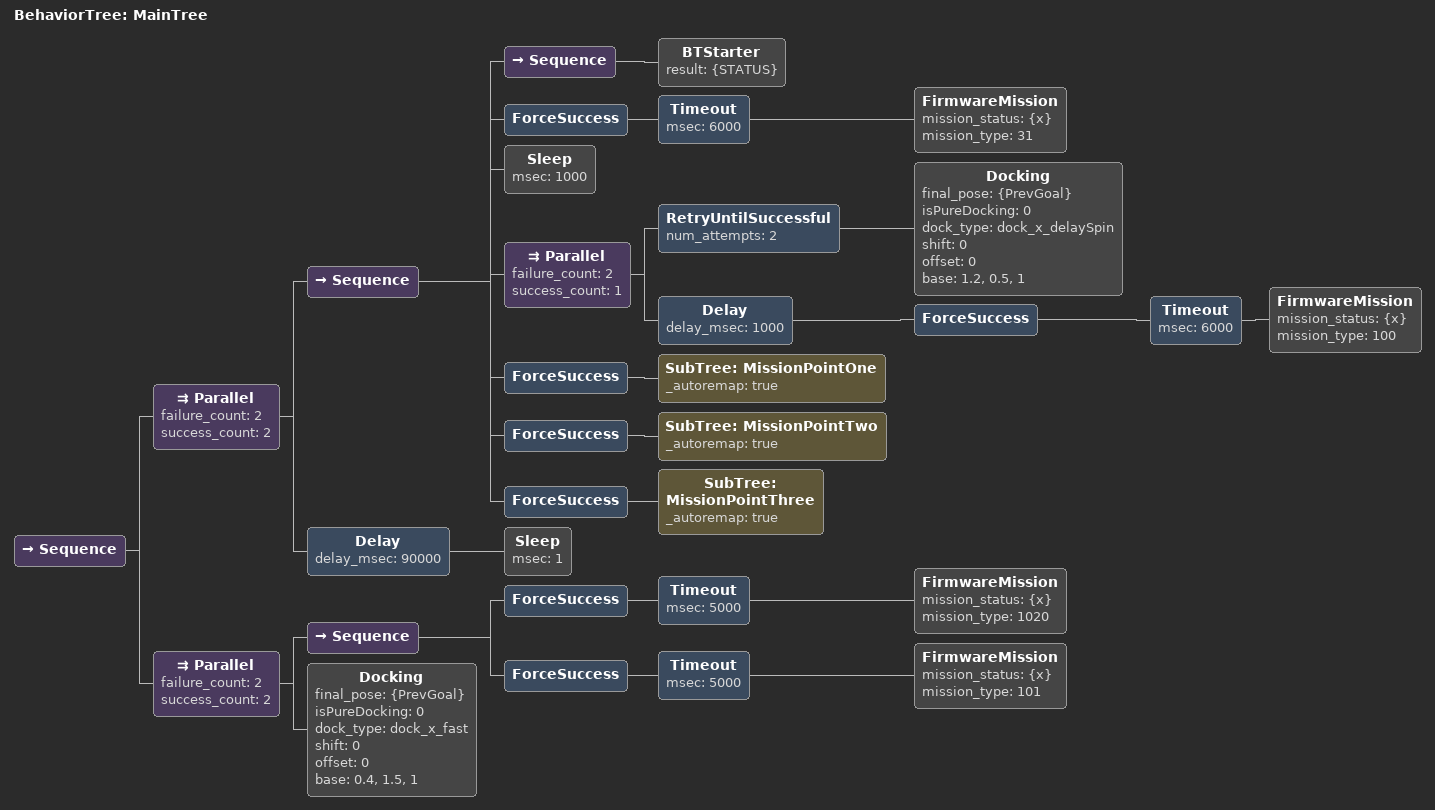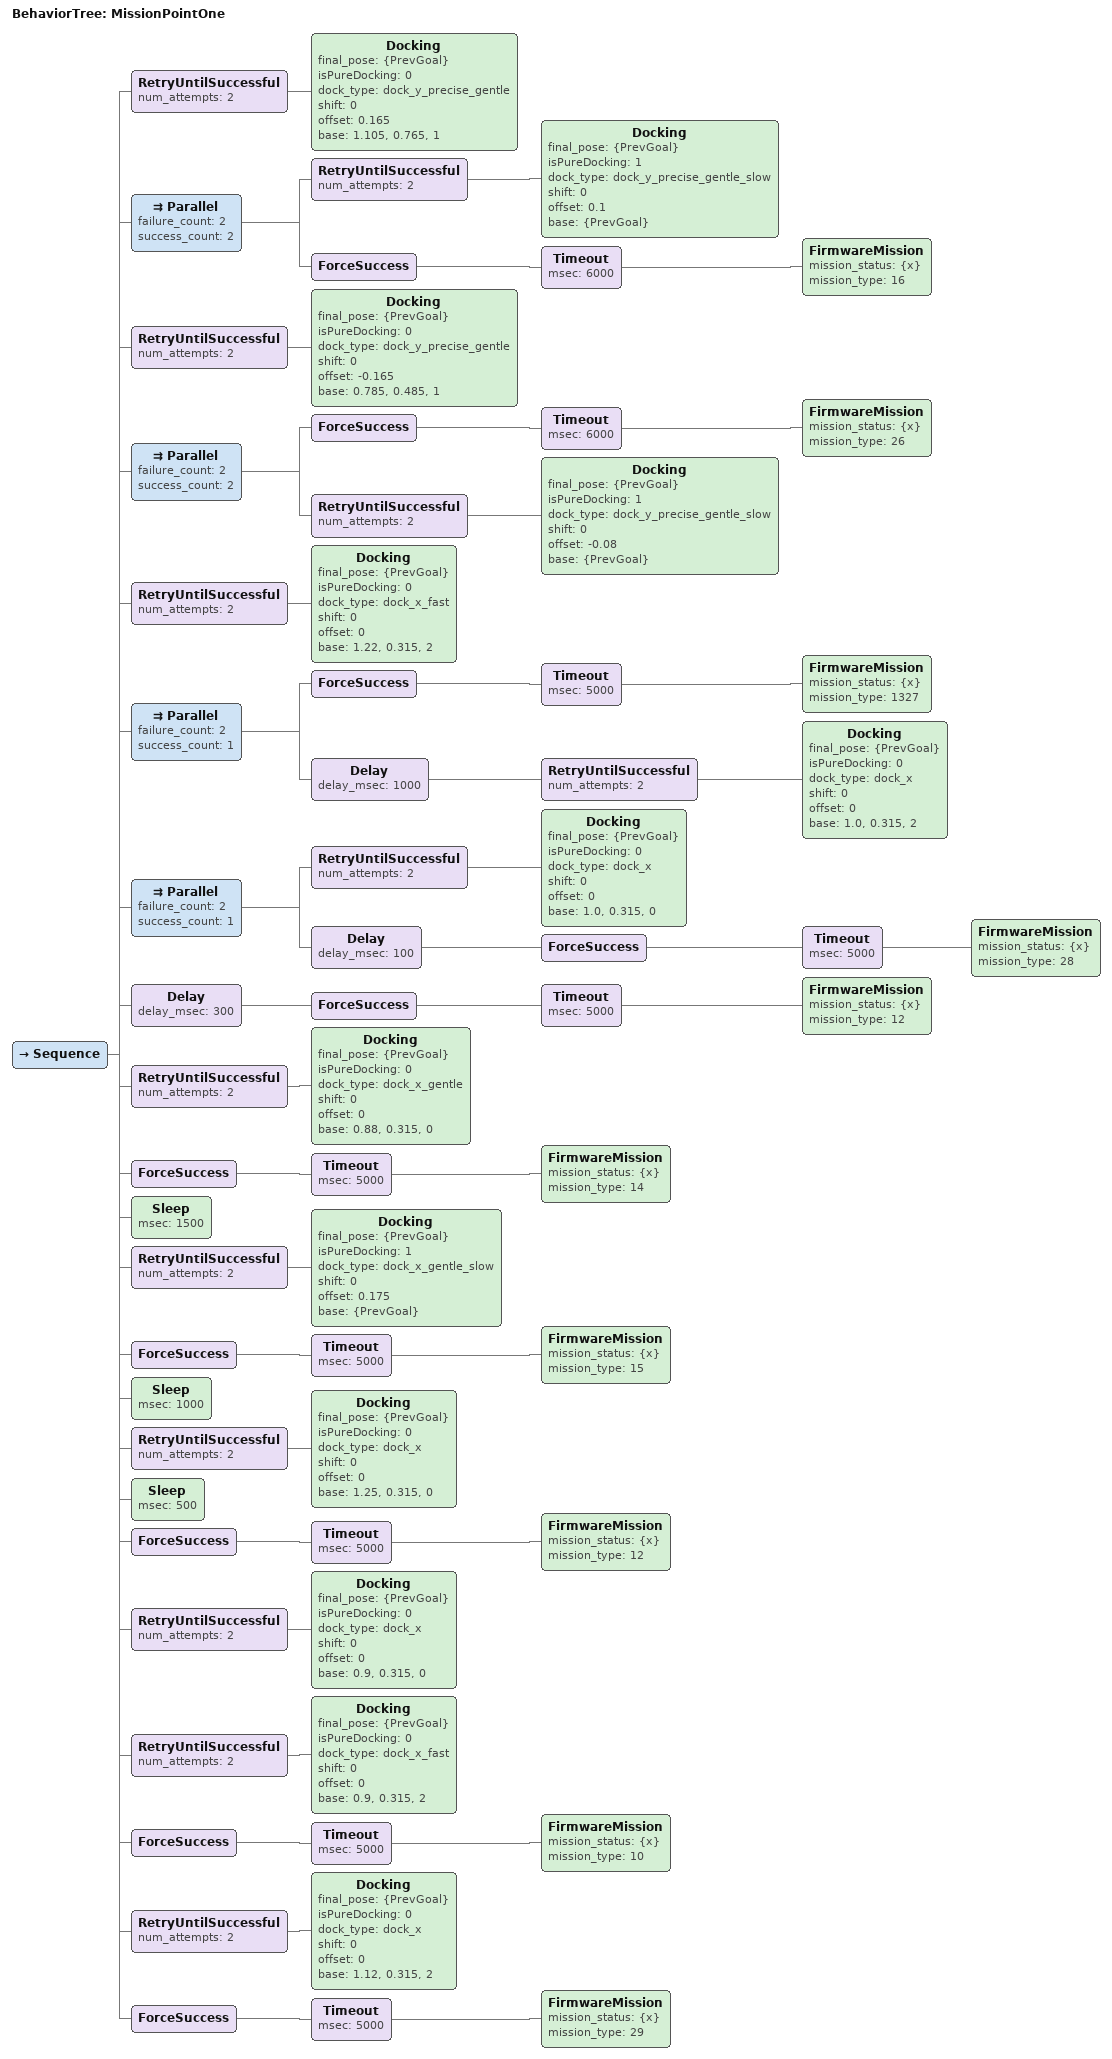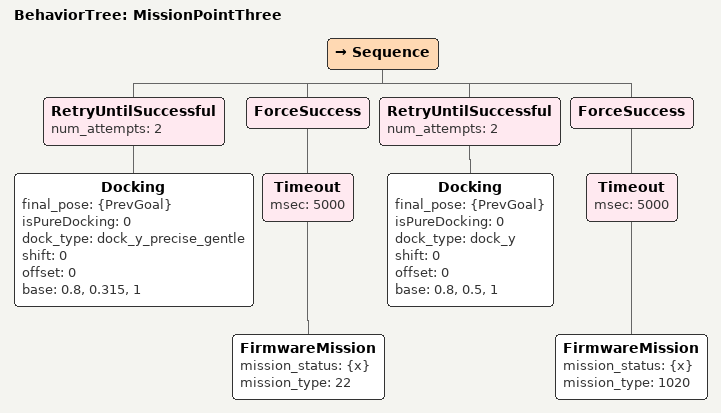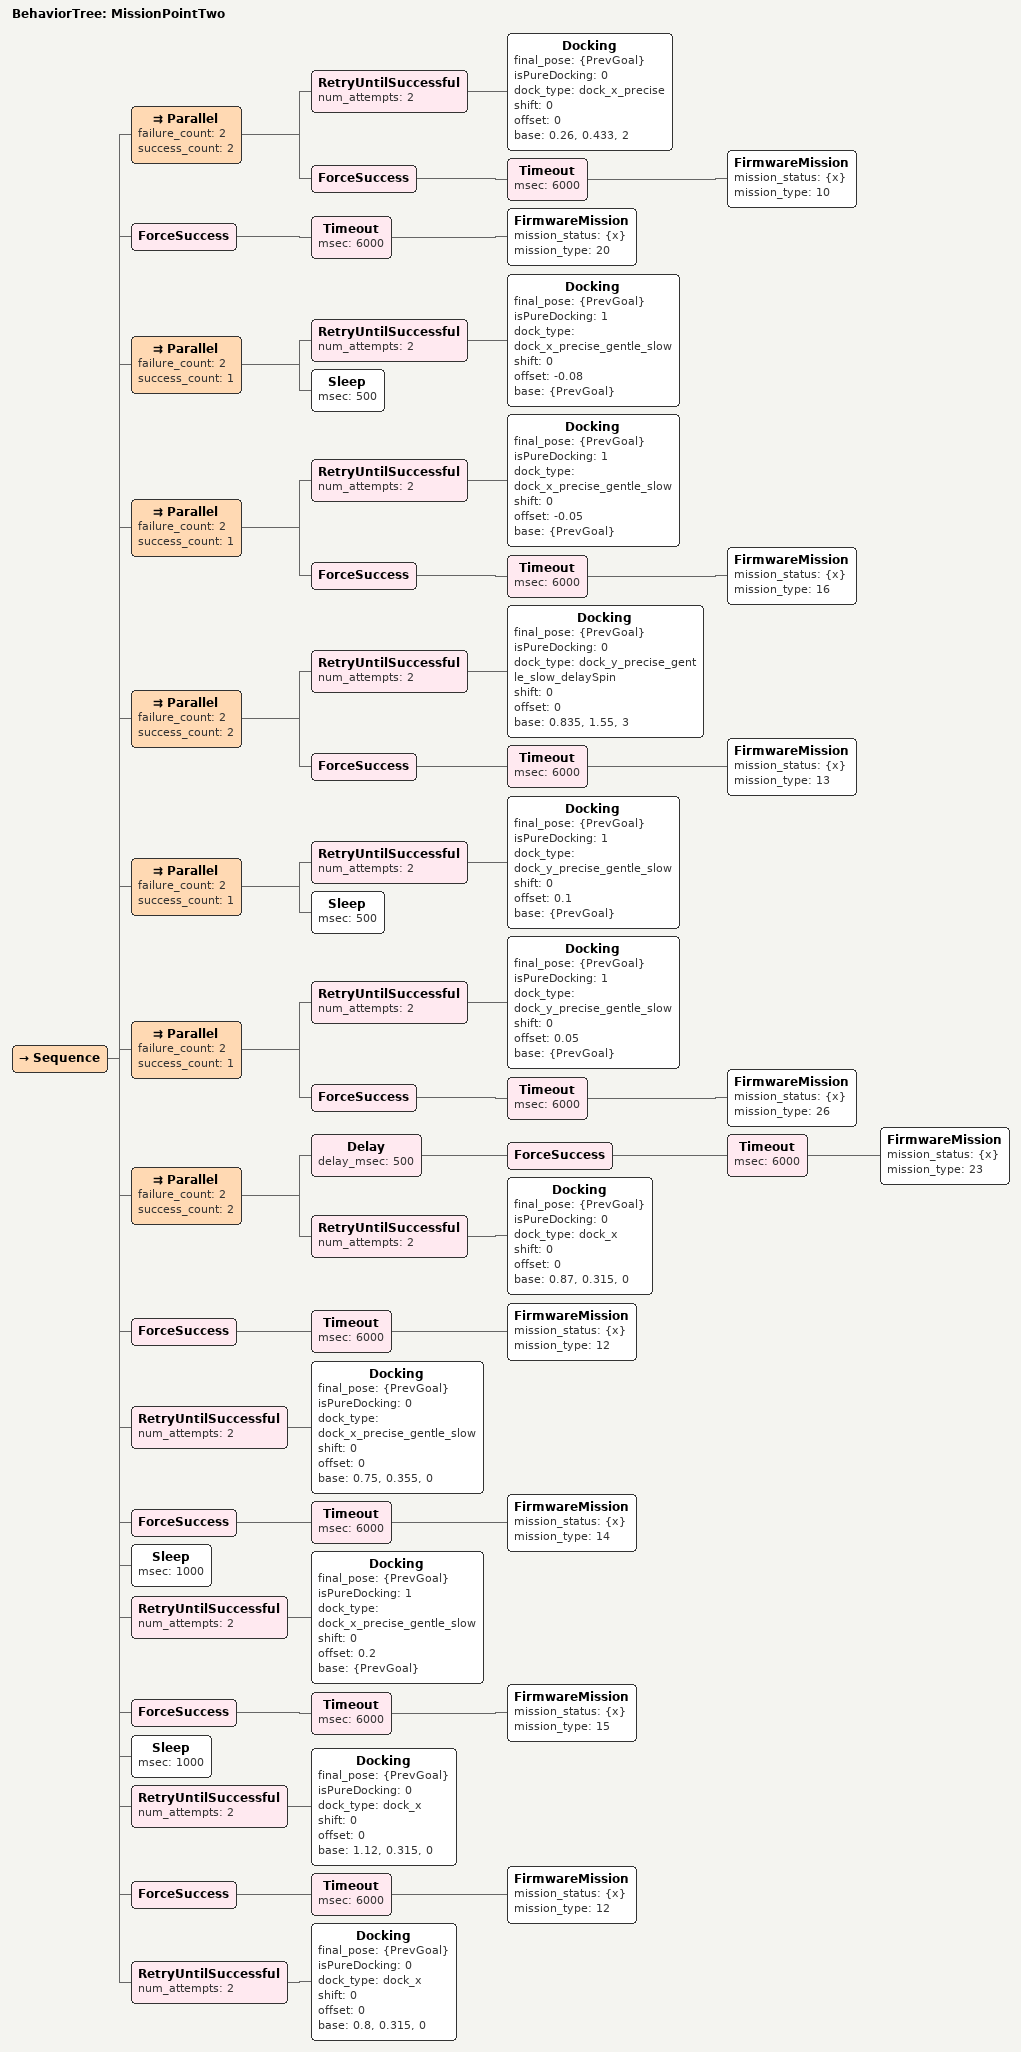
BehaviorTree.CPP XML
<?xml version="1.0" encoding="UTF-8"?>
<root BTCPP_format="4">
  <BehaviorTree ID="MainTree">
    <Sequence>
      <Parallel failure_count="2"
                success_count="2">
        <Sequence>
          <Sequence>
            <BTStarter result="{STATUS}"/>
          </Sequence>
          <ForceSuccess>
            <Timeout msec="6000">
              <FirmwareMission mission_status="{x}"
                               mission_type="31"/>
            </Timeout>
          </ForceSuccess>
          <Sleep msec="1000"/>
          <Parallel failure_count="2"
                    success_count="1">
            <RetryUntilSuccessful num_attempts="2">
              <Docking final_pose="{PrevGoal}"
                       isPureDocking="0"
                       dock_type="dock_x_delaySpin"
                       shift="0"
                       offset="0"
                       base="1.2, 0.5, 1"/>
            </RetryUntilSuccessful>
            <Delay delay_msec="1000">
              <ForceSuccess>
                <Timeout msec="6000">
                  <FirmwareMission mission_status="{x}"
                                   mission_type="100"/>
                </Timeout>
              </ForceSuccess>
            </Delay>
          </Parallel>
          <ForceSuccess>
            <SubTree ID="MissionPointOne"
                     _autoremap="true"/>
          </ForceSuccess>
          <ForceSuccess>
            <SubTree ID="MissionPointTwo"
                     _autoremap="true"/>
          </ForceSuccess>
          <ForceSuccess>
            <SubTree ID="MissionPointThree"
                     _autoremap="true"/>
          </ForceSuccess>
        </Sequence>
        <Delay delay_msec="90000">
          <Sleep msec="1"/>
        </Delay>
      </Parallel>
      <Parallel failure_count="2"
                success_count="2">
        <Sequence>
          <ForceSuccess>
            <Timeout msec="5000">
              <FirmwareMission mission_status="{x}"
                               mission_type="1020"/>
            </Timeout>
          </ForceSuccess>
          <ForceSuccess>
            <Timeout msec="5000">
              <FirmwareMission mission_status="{x}"
                               mission_type="101"/>
            </Timeout>
          </ForceSuccess>
        </Sequence>
        <Docking final_pose="{PrevGoal}"
                 isPureDocking="0"
                 dock_type="dock_x_fast"
                 shift="0"
                 offset="0"
                 base="0.4, 1.5, 1"/>
      </Parallel>
    </Sequence>
  </BehaviorTree>

  <BehaviorTree ID="MissionPointOne">
    <Sequence>
      <RetryUntilSuccessful num_attempts="2">
        <Docking final_pose="{PrevGoal}"
                 isPureDocking="0"
                 dock_type="dock_y_precise_gentle"
                 shift="0"
                 offset="0.165"
                 base="1.105, 0.765, 1"/>
      </RetryUntilSuccessful>
      <Parallel failure_count="2"
                success_count="2">
        <RetryUntilSuccessful num_attempts="2">
          <Docking final_pose="{PrevGoal}"
                   isPureDocking="1"
                   dock_type="dock_y_precise_gentle_slow"
                   shift="0"
                   offset="0.1"
                   base="{PrevGoal}"/>
        </RetryUntilSuccessful>
        <ForceSuccess>
          <Timeout msec="6000">
            <FirmwareMission mission_status="{x}"
                             mission_type="16"/>
          </Timeout>
        </ForceSuccess>
      </Parallel>
      <RetryUntilSuccessful num_attempts="2">
        <Docking final_pose="{PrevGoal}"
                 isPureDocking="0"
                 dock_type="dock_y_precise_gentle"
                 shift="0"
                 offset="-0.165"
                 base="0.785, 0.485, 1"/>
      </RetryUntilSuccessful>
      <Parallel failure_count="2"
                success_count="2">
        <ForceSuccess>
          <Timeout msec="6000">
            <FirmwareMission mission_status="{x}"
                             mission_type="26"/>
          </Timeout>
        </ForceSuccess>
        <RetryUntilSuccessful num_attempts="2">
          <Docking final_pose="{PrevGoal}"
                   isPureDocking="1"
                   dock_type="dock_y_precise_gentle_slow"
                   shift="0"
                   offset="-0.08"
                   base="{PrevGoal}"/>
        </RetryUntilSuccessful>
      </Parallel>
      <RetryUntilSuccessful num_attempts="2">
        <Docking final_pose="{PrevGoal}"
                 isPureDocking="0"
                 dock_type="dock_x_fast"
                 shift="0"
                 offset="0"
                 base="1.22, 0.315, 2"/>
      </RetryUntilSuccessful>
      <Parallel failure_count="2"
                success_count="1">
        <ForceSuccess>
          <Timeout msec="5000">
            <FirmwareMission mission_status="{x}"
                             mission_type="1327"/>
          </Timeout>
        </ForceSuccess>
        <Delay delay_msec="1000">
          <RetryUntilSuccessful num_attempts="2">
            <Docking final_pose="{PrevGoal}"
                     isPureDocking="0"
                     dock_type="dock_x"
                     shift="0"
                     offset="0"
                     base="1.0, 0.315, 2"/>
          </RetryUntilSuccessful>
        </Delay>
      </Parallel>
      <Parallel failure_count="2"
                success_count="1">
        <RetryUntilSuccessful num_attempts="2">
          <Docking final_pose="{PrevGoal}"
                   isPureDocking="0"
                   dock_type="dock_x"
                   shift="0"
                   offset="0"
                   base="1.0, 0.315, 0"/>
        </RetryUntilSuccessful>
        <Delay delay_msec="100">
          <ForceSuccess>
            <Timeout msec="5000">
              <FirmwareMission mission_status="{x}"
                               mission_type="28"/>
            </Timeout>
          </ForceSuccess>
        </Delay>
      </Parallel>
      <Delay delay_msec="300">
        <ForceSuccess>
          <Timeout msec="5000">
            <FirmwareMission mission_status="{x}"
                             mission_type="12"/>
          </Timeout>
        </ForceSuccess>
      </Delay>
      <RetryUntilSuccessful num_attempts="2">
        <Docking final_pose="{PrevGoal}"
                 isPureDocking="0"
                 dock_type="dock_x_gentle"
                 shift="0"
                 offset="0"
                 base="0.88, 0.315, 0"/>
      </RetryUntilSuccessful>
      <ForceSuccess>
        <Timeout msec="5000">
          <FirmwareMission mission_status="{x}"
                           mission_type="14"/>
        </Timeout>
      </ForceSuccess>
      <Sleep msec="1500"/>
      <RetryUntilSuccessful num_attempts="2">
        <Docking final_pose="{PrevGoal}"
                 isPureDocking="1"
                 dock_type="dock_x_gentle_slow"
                 shift="0"
                 offset="0.175"
                 base="{PrevGoal}"/>
      </RetryUntilSuccessful>
      <ForceSuccess>
        <Timeout msec="5000">
          <FirmwareMission mission_status="{x}"
                           mission_type="15"/>
        </Timeout>
      </ForceSuccess>
      <Sleep msec="1000"/>
      <RetryUntilSuccessful num_attempts="2">
        <Docking final_pose="{PrevGoal}"
                 isPureDocking="0"
                 dock_type="dock_x"
                 shift="0"
                 offset="0"
                 base="1.25, 0.315, 0"/>
      </RetryUntilSuccessful>
      <Sleep msec="500"/>
      <ForceSuccess>
        <Timeout msec="5000">
          <FirmwareMission mission_status="{x}"
                           mission_type="12"/>
        </Timeout>
      </ForceSuccess>
      <RetryUntilSuccessful num_attempts="2">
        <Docking final_pose="{PrevGoal}"
                 isPureDocking="0"
                 dock_type="dock_x"
                 shift="0"
                 offset="0"
                 base="0.9, 0.315, 0"/>
      </RetryUntilSuccessful>
      <RetryUntilSuccessful num_attempts="2">
        <Docking final_pose="{PrevGoal}"
                 isPureDocking="0"
                 dock_type="dock_x_fast"
                 shift="0"
                 offset="0"
                 base="0.9, 0.315, 2"/>
      </RetryUntilSuccessful>
      <ForceSuccess>
        <Timeout msec="5000">
          <FirmwareMission mission_status="{x}"
                           mission_type="10"/>
        </Timeout>
      </ForceSuccess>
      <RetryUntilSuccessful num_attempts="2">
        <Docking final_pose="{PrevGoal}"
                 isPureDocking="0"
                 dock_type="dock_x"
                 shift="0"
                 offset="0"
                 base="1.12, 0.315, 2"/>
      </RetryUntilSuccessful>
      <ForceSuccess>
        <Timeout msec="5000">
          <FirmwareMission mission_status="{x}"
                           mission_type="29"/>
        </Timeout>
      </ForceSuccess>
    </Sequence>
  </BehaviorTree>

  <BehaviorTree ID="MissionPointThree">
    <Sequence>
      <RetryUntilSuccessful num_attempts="2">
        <Docking final_pose="{PrevGoal}"
                 isPureDocking="0"
                 dock_type="dock_y_precise_gentle"
                 shift="0"
                 offset="0"
                 base="0.8, 0.315, 1"/>
      </RetryUntilSuccessful>
      <ForceSuccess>
        <Timeout msec="5000">
          <FirmwareMission mission_status="{x}"
                           mission_type="22"/>
        </Timeout>
      </ForceSuccess>
      <RetryUntilSuccessful num_attempts="2">
        <Docking final_pose="{PrevGoal}"
                 isPureDocking="0"
                 dock_type="dock_y"
                 shift="0"
                 offset="0"
                 base="0.8, 0.5, 1"/>
      </RetryUntilSuccessful>
      <ForceSuccess>
        <Timeout msec="5000">
          <FirmwareMission mission_status="{x}"
                           mission_type="1020"/>
        </Timeout>
      </ForceSuccess>
    </Sequence>
  </BehaviorTree>

  <BehaviorTree ID="MissionPointTwo">
    <Sequence>
      <Parallel failure_count="2"
                success_count="2">
        <RetryUntilSuccessful num_attempts="2">
          <Docking final_pose="{PrevGoal}"
                   isPureDocking="0"
                   dock_type="dock_x_precise"
                   shift="0"
                   offset="0"
                   base="0.26, 0.433, 2"/>
        </RetryUntilSuccessful>
        <ForceSuccess>
          <Timeout msec="6000">
            <FirmwareMission mission_status="{x}"
                             mission_type="10"/>
          </Timeout>
        </ForceSuccess>
      </Parallel>
      <ForceSuccess>
        <Timeout msec="6000">
          <FirmwareMission mission_status="{x}"
                           mission_type="20"/>
        </Timeout>
      </ForceSuccess>
      <Parallel failure_count="2"
                success_count="1">
        <RetryUntilSuccessful num_attempts="2">
          <Docking final_pose="{PrevGoal}"
                   isPureDocking="1"
                   dock_type="dock_x_precise_gentle_slow"
                   shift="0"
                   offset="-0.08"
                   base="{PrevGoal}"/>
        </RetryUntilSuccessful>
        <Sleep msec="500"/>
      </Parallel>
      <Parallel failure_count="2"
                success_count="1">
        <RetryUntilSuccessful num_attempts="2">
          <Docking final_pose="{PrevGoal}"
                   isPureDocking="1"
                   dock_type="dock_x_precise_gentle_slow"
                   shift="0"
                   offset="-0.05"
                   base="{PrevGoal}"/>
        </RetryUntilSuccessful>
        <ForceSuccess>
          <Timeout msec="6000">
            <FirmwareMission mission_status="{x}"
                             mission_type="16"/>
          </Timeout>
        </ForceSuccess>
      </Parallel>
      <Parallel failure_count="2"
                success_count="2">
        <RetryUntilSuccessful num_attempts="2">
          <Docking final_pose="{PrevGoal}"
                   isPureDocking="0"
                   dock_type="dock_y_precise_gentle_slow_delaySpin"
                   shift="0"
                   offset="0"
                   base="0.835, 1.55, 3"/>
        </RetryUntilSuccessful>
        <ForceSuccess>
          <Timeout msec="6000">
            <FirmwareMission mission_status="{x}"
                             mission_type="13"/>
          </Timeout>
        </ForceSuccess>
      </Parallel>
      <Parallel failure_count="2"
                success_count="1">
        <RetryUntilSuccessful num_attempts="2">
          <Docking final_pose="{PrevGoal}"
                   isPureDocking="1"
                   dock_type="dock_y_precise_gentle_slow"
                   shift="0"
                   offset="0.1"
                   base="{PrevGoal}"/>
        </RetryUntilSuccessful>
        <Sleep msec="500"/>
      </Parallel>
      <Parallel failure_count="2"
                success_count="1">
        <RetryUntilSuccessful num_attempts="2">
          <Docking final_pose="{PrevGoal}"
                   isPureDocking="1"
                   dock_type="dock_y_precise_gentle_slow"
                   shift="0"
                   offset="0.05"
                   base="{PrevGoal}"/>
        </RetryUntilSuccessful>
        <ForceSuccess>
          <Timeout msec="6000">
            <FirmwareMission mission_status="{x}"
                             mission_type="26"/>
          </Timeout>
        </ForceSuccess>
      </Parallel>
      <Parallel failure_count="2"
                success_count="2">
        <Delay delay_msec="500">
          <ForceSuccess>
            <Timeout msec="6000">
              <FirmwareMission mission_status="{x}"
                               mission_type="23"/>
            </Timeout>
          </ForceSuccess>
        </Delay>
        <RetryUntilSuccessful num_attempts="2">
          <Docking final_pose="{PrevGoal}"
                   isPureDocking="0"
                   dock_type="dock_x"
                   shift="0"
                   offset="0"
                   base="0.87, 0.315, 0"/>
        </RetryUntilSuccessful>
      </Parallel>
      <ForceSuccess>
        <Timeout msec="6000">
          <FirmwareMission mission_status="{x}"
                           mission_type="12"/>
        </Timeout>
      </ForceSuccess>
      <RetryUntilSuccessful num_attempts="2">
        <Docking final_pose="{PrevGoal}"
                 isPureDocking="0"
                 dock_type="dock_x_precise_gentle_slow"
                 shift="0"
                 offset="0"
                 base="0.75, 0.355, 0"/>
      </RetryUntilSuccessful>
      <ForceSuccess>
        <Timeout msec="6000">
          <FirmwareMission mission_status="{x}"
                           mission_type="14"/>
        </Timeout>
      </ForceSuccess>
      <Sleep msec="1000"/>
      <RetryUntilSuccessful num_attempts="2">
        <Docking final_pose="{PrevGoal}"
                 isPureDocking="1"
                 dock_type="dock_x_precise_gentle_slow"
                 shift="0"
                 offset="0.2"
                 base="{PrevGoal}"/>
      </RetryUntilSuccessful>
      <ForceSuccess>
        <Timeout msec="6000">
          <FirmwareMission mission_status="{x}"
                           mission_type="15"/>
        </Timeout>
      </ForceSuccess>
      <Sleep msec="1000"/>
      <RetryUntilSuccessful num_attempts="2">
        <Docking final_pose="{PrevGoal}"
                 isPureDocking="0"
                 dock_type="dock_x"
                 shift="0"
                 offset="0"
                 base="1.12, 0.315, 0"/>
      </RetryUntilSuccessful>
      <ForceSuccess>
        <Timeout msec="6000">
          <FirmwareMission mission_status="{x}"
                           mission_type="12"/>
        </Timeout>
      </ForceSuccess>
      <RetryUntilSuccessful num_attempts="2">
        <Docking final_pose="{PrevGoal}"
                 isPureDocking="0"
                 dock_type="dock_x"
                 shift="0"
                 offset="0"
                 base="0.8, 0.315, 0"/>
      </RetryUntilSuccessful>
    </Sequence>
  </BehaviorTree>

</root>
